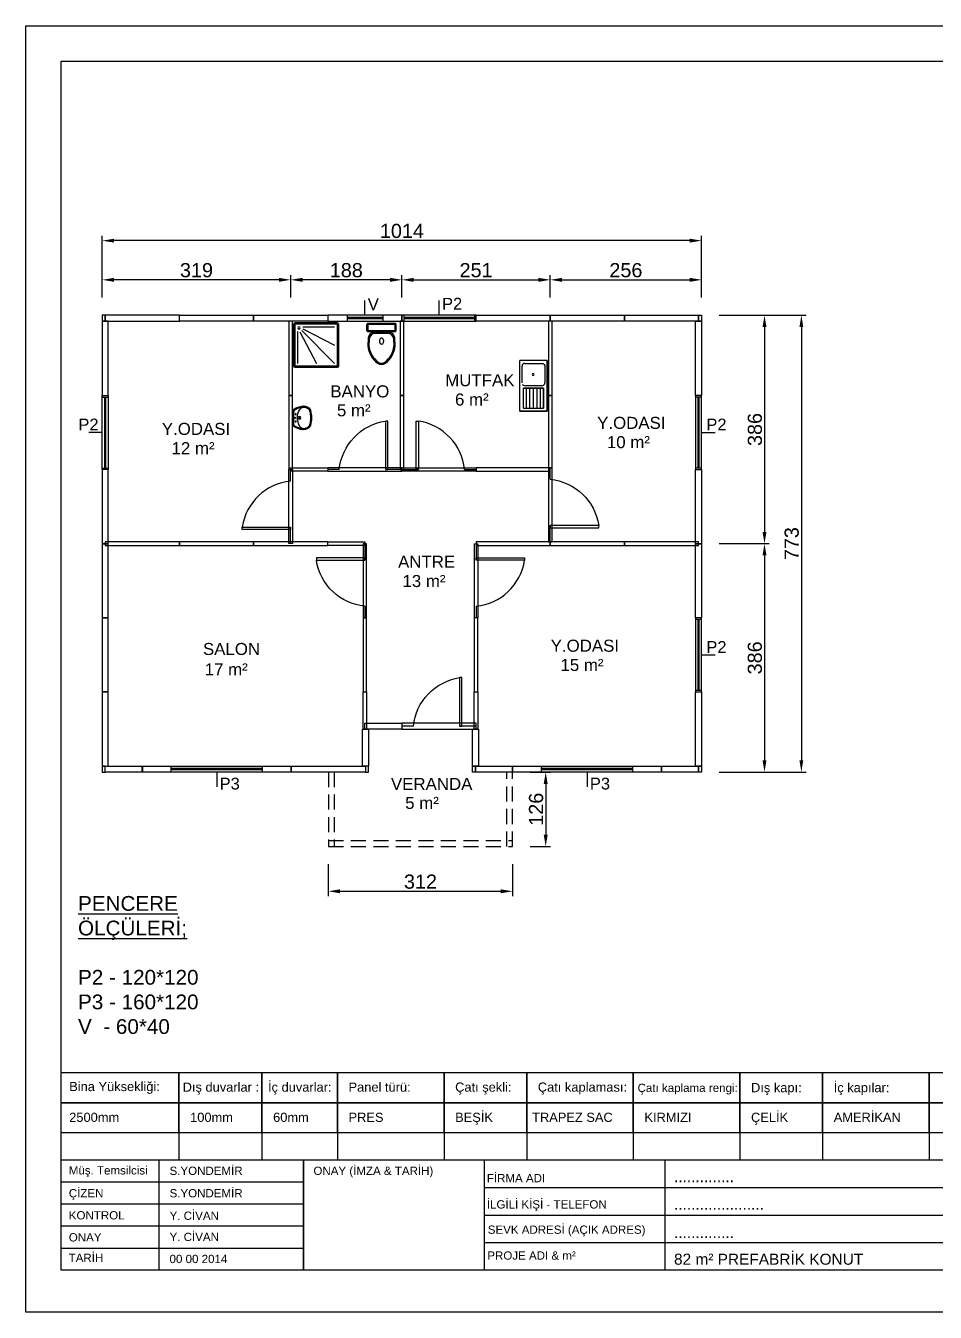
# Model space of a CAD drawing. Header units: millimetres. Extents: x 202729 to 220821, y -210537 to -202962.
# Drawn here: x 202729 to 204268, y -205139 to -202962 of the extents above; entities that cross this region are included whole.
import ezdxf

# ---------------------------------------------------------------- set-up
doc = ezdxf.new("R2010")
doc.units = ezdxf.units.MM
doc.header["$MEASUREMENT"] = 0
doc.linetypes.add('DASHEDX2', pattern=[38.1, 25.4, -12.7])
for name, color, linetype in [('ANTET', 7, 'Continuous'), ('KAPI-PEN', 3, 'Continuous'), ('kapı', 6, 'Continuous'), ('PANO', 11, 'Continuous'), ('TEFRIS', 4, 'Continuous'), ('YAZI', 50, 'Continuous')]:
    doc.layers.add(name, color=color, linetype=linetype)
doc.styles.get("Standard").update_dxf_attribs({"font": 'arial.ttf'})
doc.dimstyles.new('SERCAN', dxfattribs={"dimscale": 20, "dimtxt": 1.2, "dimasz": 1, "dimexe": 0.4, "dimexo": 1.5, "dimgap": 0.2, "dimtad": 1, "dimrnd": 1, "dimzin": 12, "dimdsep": 46, "dimtxsty": 'Standard', "dimcen": 0.8, "dimdle": 0.0005, "dimclrd": 150, "dimclre": 1, "dimclrt": 3, "dimazin": 3, "dimtfac": 1, "dimtmove": 0, "dimatfit": 3, "dimldrblk": 'DOTSMALL', "dimfxl": 0, "dimtolj": 1, "dimtzin": 0, "dimarcsym": 0})

# ---------------------------------------------------------------- blocks, each defined once
blk = doc.blocks.new('110')
blk.add_lwpolyline([(74265.2, -40100.5), (74265.2, -40226), (74275.2, -40226), (74275.2, -40100.5)], close=True)
blk = doc.blocks.new('121')
for points in [[(74270.2, -39714), (74265.2, -39714), (74265.2, -39724), (74270.2, -39724)], [(74270.2, -39724), (74395.7, -39724), (74395.7, -39714), (74270.2, -39714)], [(74270.2, -39724), (74395.7, -39724), (74395.7, -39714), (74270.2, -39714)]]:
    blk.add_lwpolyline(points, close=True)
blk = doc.blocks.new('126')
for p, q in [((75181.7, -39714), (75181.7, -39724)), ((75241.7, -39714), (75241.7, -39724))]:
    blk.add_line(p, q)
blk.add_lwpolyline([(75148.7, -39724), (75274.2, -39724), (75274.2, -39714), (75148.7, -39714)], close=True)
at = {"layer": 'KAPI-PEN'}
for p, q in [((75211.7, -39714), (75211.7, -39688.9)), ((75241.7, -39718), (75181.7, -39718)), ((75241.7, -39720), (75181.7, -39720))]:
    blk.add_line(p, q, dxfattribs=at)
blk.add_text('V', height=20, dxfattribs=at).set_placement((75216.5, -39705.5))
blk = doc.blocks.new('P2 ÜST')
for p, q in [((72771.4, 13237.9), (72771.4, 13227.9)), ((72891.4, 13237.9), (72891.4, 13227.9))]:
    blk.add_line(p, q)
blk.add_lwpolyline([(72768.4, 13227.9), (72893.9, 13227.9), (72893.9, 13237.9), (72768.4, 13237.9)], close=True)
at = {"layer": 'KAPI-PEN'}
for p, q in [((72831.4, 13237.9), (72831.4, 13262.9)), ((72891.4, 13233.9), (72771.4, 13233.9)), ((72891.4, 13231.9), (72771.4, 13231.9))]:
    blk.add_line(p, q, dxfattribs=at)
blk.add_text('P2', height=20, dxfattribs=at).set_placement((72836.2, 13247.4))
blk = doc.blocks.new('P3 ALT')
for p, q in [((73190.1, 13054.2), (73190.1, 13064.2)), ((73344.6, 13054.2), (73344.6, 13064.2))]:
    blk.add_line(p, q)
blk.add_lwpolyline([(73141.1, 13064.2), (73393.1, 13064.2), (73393.1, 13054.2), (73141.1, 13054.2)], close=True)
at = {"layer": 'KAPI-PEN'}
for p, q in [((73344.6, 13060.2), (73190.1, 13060.2)), ((73344.6, 13058.2), (73190.1, 13058.2)), ((73267.1, 13054.2), (73267.1, 13029.1))]:
    blk.add_line(p, q, dxfattribs=at)
blk.add_text('P3', height=20, dxfattribs=at).set_placement((73271.9, 13024.6))
blk = doc.blocks.new('D')
blk.add_lwpolyline([(69161.3, -39614.6), (69286.8, -39614.6), (69286.8, -39608.6), (69161.3, -39608.6)], close=True)
blk = doc.blocks.new('KAPI')
for points in [[(68907.3, -39991.1), (68907.3, -40116.6), (68913.3, -40116.6), (68913.3, -39991.1)], [(68907.3, -39991.1), (68907.3, -40116.6), (68913.3, -40116.6), (68913.3, -39991.1)], [(68913.3, -40116.6), (68913.3, -39991.1), (68907.3, -39991.1), (68907.3, -40116.6)]]:
    blk.add_lwpolyline(points, close=True)
at = {"layer": 'KAPI-PEN'}
for points in [[(68910.3, -39991.1), (68910.3, -40019.1)], [(68910.3, -40097.1), (68910.3, -40116.6)]]:
    blk.add_lwpolyline(points, dxfattribs=at)
blk.add_lwpolyline([(68910.3, -40097.1, -0.341049), (68828.3, -40019.1), (68910.3, -40019.1), (68910.3, -40015.1), (68828.3, -40015.1), (68828.3, -40019.1)], format="xyb", dxfattribs=at)
blk = doc.blocks.new('113')
for points in [[(74265.2, -40728), (74265.2, -40853.5), (74275.2, -40853.5), (74275.2, -40728)], [(74265.2, -40728), (74265.2, -40853.5), (74275.2, -40853.5), (74275.2, -40728)], [(74275.2, -40853.5), (74275.2, -40728), (74265.2, -40728), (74265.2, -40853.5)]]:
    blk.add_lwpolyline(points, close=True)
at = {"layer": 'KAPI-PEN'}
for points in [[(74270.2, -40728), (74270.2, -40756)], [(74270.2, -40834), (74270.2, -40853.5)]]:
    blk.add_lwpolyline(points, dxfattribs=at)
blk.add_lwpolyline([(74270.2, -40834, -0.341049), (74188.2, -40756), (74270.2, -40756), (74270.2, -40752), (74188.2, -40752), (74188.2, -40756)], format="xyb", dxfattribs=at)
blk = doc.blocks.new('P2 SOL')
for p, q in [((72745.5, 13204.6), (72755.5, 13204.6)), ((72745.5, 13084.6), (72755.5, 13084.6))]:
    blk.add_line(p, q)
blk.add_lwpolyline([(72755.5, 13207.6), (72755.5, 13082.1), (72745.5, 13082.1), (72745.5, 13207.6)], close=True)
at = {"layer": 'KAPI-PEN'}
for p, q in [((72749.5, 13084.6), (72749.5, 13204.6)), ((72751.5, 13084.6), (72751.5, 13204.6)), ((72745.5, 13144.9), (72722.4, 13144.9))]:
    blk.add_line(p, q, dxfattribs=at)
blk.add_text('P2', height=20, dxfattribs=at).set_placement((72705, 13148.3))
blk = doc.blocks.new('P2 SAĞ')
for p, q in [((72919.8, 13207.6), (72909.8, 13207.6)), ((72919.8, 13087.6), (72909.8, 13087.6))]:
    blk.add_line(p, q)
blk.add_lwpolyline([(72909.8, 13210.6), (72909.8, 13085.1), (72919.8, 13085.1), (72919.8, 13210.6)], close=True)
at = {"layer": 'KAPI-PEN'}
for p, q in [((72913.8, 13087.6), (72913.8, 13207.6)), ((72915.8, 13087.6), (72915.8, 13207.6)), ((72919.8, 13147.8), (72942.9, 13147.8))]:
    blk.add_line(p, q, dxfattribs=at)
blk.add_text('P2', height=20, dxfattribs=at).set_placement((72927.9, 13151.2))
blk = doc.blocks.new('DUS')
at = {"layer": 'TEFRIS'}
for p, q in [((-1.6, 0.7), (-73.1, 0.7)), ((-75.3, -1.6), (-75.3, -73.1)), ((-73.1, -2.4), (-73.1, -72.3)), ((-2.4, -1.6), (-72.3, -1.6)), ((-14.5, -6.2), (-68.5, -6.2)), ((-14.6, -9.6), (-68.5, -37.7)), ((-12.9, -12.9), (-68.5, -68.5)), ((-9.6, -14.6), (-37.7, -68.5)), ((-6.2, -68.5), (-6.2, -14.5)), ((-1.6, -72.3), (-1.6, -2.4)), ((0.7, -73.1), (0.7, -1.6)), ((-73.1, -75.3), (-1.6, -75.3)), ((-72.3, -73.1), (-2.4, -73.1))]:
    blk.add_line(p, q, dxfattribs=at)
blk.add_circle((-8.2, -8.2), 2.03, dxfattribs=at)
for centre, radius, start, end in [((-73.1, -1.6), 2.28, 90, 180), ((-1.6, -1.6), 2.28, 0, 90), ((-72.3, -2.4), 0.76, 90, 180), ((-2.4, -2.4), 0.76, 360, 90), ((-73.1, -73.1), 2.28, 180, 270), ((-72.3, -72.3), 0.76, 180, 270), ((-2.4, -72.3), 0.76, 270, 0), ((-1.6, -73.1), 2.28, 270, 360)]:
    blk.add_arc(centre, radius, start, end, dxfattribs=at)
blk = doc.blocks.new('KLOZET')
at = {"layer": 'TEFRIS'}
for p, q in [((-15, 12.4), (-13.8, 12.4)), ((-15, -12.4), (-13.8, -12.4))]:
    blk.add_line(p, q, dxfattribs=at)
for points in [[(-67.2, -6.6, 0.199825), (-37.9, -23.2), (-24.4, -22.4, 0.397632), (-15, -12.4), (-15, 12.4, 0.397632), (-24.4, 22.4), (-37.9, 23.2, 0.199825), (-67.2, 6.6, 0.284389)], [(-2, -25.1, 0.414214), (0, -23.1), (0, 23.1, 0.414214), (-2, 25.1), (-11.8, 25.1, 0.414214), (-13.8, 23.1), (-13.8, -23.1, 0.414214), (-11.8, -25.1)], [(-37.8, -21.3), (-26.4, -20.7, 0.398989), (-16.9, -10.7), (-16.9, 10.7, 0.398989), (-26.4, 20.7), (-37.8, 21.3, 0.197715), (-65.7, 5.6, 0.284389), (-65.7, -5.6, 0.197715)]]:
    blk.add_lwpolyline(points, format="xyb", close=True, dxfattribs=at)
blk.add_lwpolyline([(-11.9, -23.2), (-1.9, -23.2), (-1.9, 23.2), (-11.9, 23.2)], close=True, dxfattribs=at)
at = {"layer": 'TEFRIS', "linetype": 'Continuous'}
blk.add_polyline3d([(-35, -0.1, 0), (-34.2, -2.2, 0), (-32, -3.6, 0), (-29.1, -3.9, 0), (-26.5, -3, 0), (-24.9, -1.2, 0), (-24.9, 0.9, 0), (-26.5, 2.7, 0), (-29.1, 3.6, 0), (-32, 3.3, 0), (-34.2, 1.9, 0), (-35, -0.1, 0)], dxfattribs=at)
blk = doc.blocks.new('LAVABO')
at = {"layer": 'TEFRIS'}
for points in [[(13.9, 0, 0.112842), (20.4, 16.5, 0.051406), (20.4, 17.4, 0.218961), (14.4, 28.5, 0.113197), (12.7, 29.3, 0.122001), (-12.7, 29.3, 0.113197), (-14.4, 28.5, 0.218961), (-20.4, 17.4, 0.051406), (-20.4, 16.5, 0.112842), (-13.9, 0)], [(10, 1.2, 0.248162), (13.8, 2.8, 0.097547), (18.6, 16.6, 0.057084), (18.6, 17.5, 0.205938), (13.7, 26.7, 0.12541), (11.8, 27.7, 0.11725), (-11.8, 27.7, 0.12541), (-13.7, 26.7, 0.174088), (-18.3, 19.3, 0.114282), (-18.6, 16.6, 0.097547), (-13.8, 2.8, 0.248162), (-10, 1.2)]]:
    blk.add_lwpolyline(points, format="xyb", close=True, dxfattribs=at)
blk.add_lwpolyline([(-18.3, 19.3, 0.321438), (-13.2, 10.3, 0.098457), (0, 7.1, 0.139763), (13.2, 10.3, 0.277065), (18.3, 19.3)], format="xyb", dxfattribs=at)
for centre, radius in [((-6.2, 4), 0.923), ((0, 10.5), 2.31), ((0, 10.5), 1.42), ((0, 3.2), 1.08), ((6.2, 4), 0.923)]:
    blk.add_circle(centre, radius, dxfattribs=at)
blk = doc.blocks.new('EVVVYE')
at = {"layer": 'TEFRIS'}
for p, q in [((46.7, 28.8, 1.5), (-39.3, 28.8, 1.5)), ((-39.3, 28.8, 1.5), (-39.3, -17.2, 1.5)), ((-33.9, 22.7), (0, 22.7)), ((-33.9, -11), (-33.9, 22.7)), ((0, 22.7), (0, -11)), ((36.9, 25.1), (8.9, 25.1)), ((46.7, 28.8, 1.5), (46.7, -17.2, 1.5)), ((-33.9, 17.8), (0, 17.8)), ((-33.9, 11.9), (0, 11.9)), ((-33.9, 5.9), (0, 5.9)), ((-33.9, 0), (0, 0)), ((41.7, -8.7), (41.7, 20.3)), ((-39.3, -17.2, 1.5), (46.7, -17.2, 1.5)), ((-33.9, -5.9), (0, -5.9)), ((-33.9, -11), (0, -11))]:
    blk.add_line(p, q, dxfattribs=at)
blk.add_circle((22.9, 5.4, -3), 1.49, dxfattribs=at)
for points, invisible_edges in [([(-35.8, 27.3, 1.5), (-39.3, 28.8, 1.5), (46.7, 28.8, 1.5)], 13), ([(-37.8, -13.7, 1.5), (-39.3, -17.2, 1.5), (-39.3, 28.8, 1.5)], 13), ([(8.9, 25.1), (-36.3, 24.7), (7.4, 24.9)], 3), ([(7.4, 24.9), (-36.3, 24.7), (6.1, 24.2)], 3), ([(4.3, -10.2), (-35.2, 25.8), (4.1, -8.7)], 3), ([(4.1, -8.7), (-35.2, 25.8), (4.1, 20.3)], 3), ([(6.1, -12.6), (-35.2, 25.8), (5, -11.5)], 3), ([(5, -11.5), (-35.2, 25.8), (4.3, -10.2)], 3), ([(6.1, 24.2), (-35.2, -14.2), (5, 23.1)], 3), ([(5, 23.1), (-35.2, -14.2), (4.3, 21.8)], 3), ([(4.3, 21.8), (-35.2, -14.2), (4.1, 20.3)], 3), ([(0, -11), (0, 22.7), (-33.9, 22.7)], 12), ([(36.9, 25.1), (82.1, 24.7), (38.4, 24.9)], 3), ([(38.4, 24.9), (82.1, 24.7), (39.7, 24.2)], 3), ([(39.7, -12.6), (81, 25.8), (40.8, -11.5)], 3), ([(39.7, 24.2), (81, -14.2), (40.8, 23.1)], 3), ([(40.8, -11.5), (81, 25.8), (41.5, -10.2)], 3), ([(40.8, 23.1), (81, -14.2), (41.5, 21.8)], 3), ([(41.5, -10.2), (81, 25.8), (41.7, -8.7)], 3), ([(41.5, 21.8), (81, -14.2), (41.7, 20.3)], 3), ([(36.9, -13.5), (-36.2, -13.5), (8.9, -13.5)], 3), ([(36.9, -13.5), (82.1, -13.1), (38.4, -13.2)], 3), ([(38.4, -13.2), (82.1, -13.1), (39.7, -12.6)], 3)]:
    blk.add_3dface(points, dxfattribs=dict(at, invisible_edges=invisible_edges))
blk = doc.blocks.new('*D7412')
at = {"color": 1, "lineweight": -2}
for p, q in [((203366, -203421.8), (203366, -203383.8)), ((203617, -203421.8), (203617, -203383.8))]:
    blk.add_line(p, q, dxfattribs=at)
at = {"color": 150, "lineweight": -2}
blk.add_line((203386, -203391.8), (203597, -203391.8), dxfattribs=at)
at = {"color": 150}
for points in [[(203386, -203388.5), (203386, -203395.2), (203366, -203391.8)], [(203597, -203395.2), (203597, -203388.5), (203617, -203391.8)]]:
    blk.add_solid(points, dxfattribs=at)
at = {"layer": 'Defpoints', "color": 0}
for p in [(203617, -203391.8), (203366, -203451.8), (203617, -203451.8)]:
    blk.add_point(p, dxfattribs=at)
at = {"color": 3, "insert": (203491.5, -203375.6), "char_height": 24, "attachment_point": 5}
blk.add_mtext('\\A1;251', dxfattribs=at)
blk = doc.blocks.new('_DotSmall')
at = {"color": 0, "linetype": 'ByBlock', "const_width": 0.5}
blk.add_lwpolyline([(-0.0625, 0, 1), (0.0625, 0, 1)], format="xyb", close=True, dxfattribs=at)
blk = doc.blocks.new('*D7413')
at = {"color": 1, "lineweight": -2}
for p, q in [((203617, -203421.8), (203617, -203383.8)), ((203873, -203421.8), (203873, -203383.8))]:
    blk.add_line(p, q, dxfattribs=at)
at = {"color": 150, "lineweight": -2}
blk.add_line((203637, -203391.8), (203853, -203391.8), dxfattribs=at)
at = {"color": 150}
for points in [[(203637, -203388.5), (203637, -203395.2), (203617, -203391.8)], [(203853, -203395.2), (203853, -203388.5), (203873, -203391.8)]]:
    blk.add_solid(points, dxfattribs=at)
at = {"layer": 'Defpoints', "color": 0}
for p in [(203873, -203391.8), (203617, -203451.8), (203873, -203451.8)]:
    blk.add_point(p, dxfattribs=at)
at = {"color": 3, "insert": (203745, -203375.6), "char_height": 24, "attachment_point": 5}
blk.add_mtext('\\A1;256', dxfattribs=at)
blk = doc.blocks.new('*D7414')
at = {"color": 1, "lineweight": -2}
for p, q in [((202859, -203391.8), (202859, -203317.5)), ((203873, -203391.8), (203873, -203317.5))]:
    blk.add_line(p, q, dxfattribs=at)
at = {"color": 150, "lineweight": -2}
blk.add_line((203853, -203325.5), (202879, -203325.5), dxfattribs=at)
at = {"color": 150}
for points in [[(202879, -203322.2), (202879, -203328.8), (202859, -203325.5)], [(203853, -203328.8), (203853, -203322.2), (203873, -203325.5)]]:
    blk.add_solid(points, dxfattribs=at)
at = {"layer": 'Defpoints', "color": 0}
for p in [(202859, -203325.5), (202859, -203421.8), (203873, -203421.8)]:
    blk.add_point(p, dxfattribs=at)
at = {"color": 3, "insert": (203366, -203309.2), "char_height": 24, "attachment_point": 5}
blk.add_mtext('\\A1;1014', dxfattribs=at)
blk = doc.blocks.new('*D7415')
at = {"color": 1, "lineweight": -2}
for p, q in [((203903, -203451.8), (203987.5, -203451.8)), ((203903, -203838.3), (203987.5, -203838.3))]:
    blk.add_line(p, q, dxfattribs=at)
at = {"color": 150, "lineweight": -2}
blk.add_line((203979.5, -203471.8), (203979.5, -203818.3), dxfattribs=at)
at = {"color": 150}
for points in [[(203982.9, -203471.8), (203976.2, -203471.8), (203979.5, -203451.8)], [(203976.2, -203818.3), (203982.9, -203818.3), (203979.5, -203838.3)]]:
    blk.add_solid(points, dxfattribs=at)
at = {"layer": 'Defpoints', "color": 0}
for p in [(203873, -203451.8), (203873, -203838.3), (203979.5, -203838.3)]:
    blk.add_point(p, dxfattribs=at)
at = {"color": 3, "insert": (203963.3, -203645.1), "char_height": 24, "attachment_point": 5, "rotation": 90}
blk.add_mtext('\\A1;386', dxfattribs=at)
blk = doc.blocks.new('*D7416')
at = {"color": 1, "lineweight": -2}
for p, q in [((203903, -203838.3), (203987.5, -203838.3)), ((203903, -204224.8), (203987.5, -204224.8))]:
    blk.add_line(p, q, dxfattribs=at)
at = {"color": 150, "lineweight": -2}
blk.add_line((203979.5, -203858.3), (203979.5, -204204.8), dxfattribs=at)
at = {"color": 150}
for points in [[(203982.9, -203858.3), (203976.2, -203858.3), (203979.5, -203838.3)], [(203976.2, -204204.8), (203982.9, -204204.8), (203979.5, -204224.8)]]:
    blk.add_solid(points, dxfattribs=at)
at = {"layer": 'Defpoints', "color": 0}
for p in [(203873, -203838.3), (203873, -204224.8), (203979.5, -204224.8)]:
    blk.add_point(p, dxfattribs=at)
at = {"color": 3, "insert": (203963.3, -204031.6), "char_height": 24, "attachment_point": 5, "rotation": 90}
blk.add_mtext('\\A1;386', dxfattribs=at)
blk = doc.blocks.new('*D7417')
at = {"color": 1, "lineweight": -2}
for p, q in [((203933, -203451.8), (204049.9, -203451.8)), ((203933, -204224.8), (204049.9, -204224.8))]:
    blk.add_line(p, q, dxfattribs=at)
at = {"color": 150, "lineweight": -2}
blk.add_line((204041.9, -203471.8), (204041.9, -204204.8), dxfattribs=at)
at = {"color": 150}
for points in [[(204045.2, -203471.8), (204038.6, -203471.8), (204041.9, -203451.8)], [(204038.6, -204204.8), (204045.2, -204204.8), (204041.9, -204224.8)]]:
    blk.add_solid(points, dxfattribs=at)
at = {"layer": 'Defpoints', "color": 0}
for p in [(203903, -203451.8), (203903, -204224.8), (204041.9, -204224.8)]:
    blk.add_point(p, dxfattribs=at)
at = {"color": 3, "insert": (204025.6, -203838.3), "char_height": 24, "attachment_point": 5, "rotation": 90}
blk.add_mtext('\\A1;773', dxfattribs=at)
blk = doc.blocks.new('*D7418')
at = {"color": 1, "lineweight": -2}
for p, q in [((203583.3, -204224.8), (203617.3, -204224.8)), ((203583.3, -204350.8), (203617.3, -204350.8))]:
    blk.add_line(p, q, dxfattribs=at)
at = {"color": 150, "lineweight": -2}
blk.add_line((203609.3, -204244.8), (203609.3, -204330.8), dxfattribs=at)
at = {"color": 150}
for points in [[(203612.6, -204244.8), (203606, -204244.8), (203609.3, -204224.8)], [(203606, -204330.8), (203612.6, -204330.8), (203609.3, -204350.8)]]:
    blk.add_solid(points, dxfattribs=at)
at = {"layer": 'Defpoints', "color": 0}
for p in [(203553.3, -204224.8), (203553.3, -204350.8), (203609.3, -204350.8)]:
    blk.add_point(p, dxfattribs=at)
at = {"color": 3, "insert": (203593.1, -204287.8), "char_height": 24, "attachment_point": 5, "rotation": 90}
blk.add_mtext('\\A1;126', dxfattribs=at)
blk = doc.blocks.new('*D7419')
at = {"color": 1, "lineweight": -2}
for p, q in [((203241.5, -204380.8), (203241.5, -204434.6)), ((203553.3, -204380.8), (203553.3, -204434.6))]:
    blk.add_line(p, q, dxfattribs=at)
at = {"color": 150, "lineweight": -2}
blk.add_line((203261.5, -204426.6), (203533.3, -204426.6), dxfattribs=at)
at = {"color": 150}
for points in [[(203261.5, -204423.3), (203261.5, -204430), (203241.5, -204426.6)], [(203533.3, -204430), (203533.3, -204423.3), (203553.3, -204426.6)]]:
    blk.add_solid(points, dxfattribs=at)
at = {"layer": 'Defpoints', "color": 0}
for p in [(203241.5, -204350.8), (203553.3, -204350.8), (203553.3, -204426.6)]:
    blk.add_point(p, dxfattribs=at)
at = {"color": 3, "insert": (203397.4, -204410.4), "char_height": 24, "attachment_point": 5}
blk.add_mtext('\\A1;312', dxfattribs=at)
blk = doc.blocks.new('*D7420')
at = {"color": 1, "lineweight": -2}
for p, q in [((203177.8, -203421.8), (203177.8, -203383.8)), ((203366, -203391.8), (203366, -203383.8))]:
    blk.add_line(p, q, dxfattribs=at)
at = {"color": 150, "lineweight": -2}
blk.add_line((203346, -203391.8), (203197.8, -203391.8), dxfattribs=at)
at = {"color": 150}
for points in [[(203197.8, -203388.5), (203197.8, -203395.2), (203177.8, -203391.8)], [(203346, -203395.2), (203346, -203388.5), (203366, -203391.8)]]:
    blk.add_solid(points, dxfattribs=at)
at = {"layer": 'Defpoints', "color": 0}
for p in [(203177.8, -203391.8), (203366, -203421.8), (203177.8, -203451.8)]:
    blk.add_point(p, dxfattribs=at)
at = {"color": 3, "insert": (203271.9, -203375.6), "char_height": 24, "attachment_point": 5}
blk.add_mtext('\\A1;188', dxfattribs=at)
blk = doc.blocks.new('*D7421')
at = {"color": 1, "lineweight": -2}
for p, q in [((202859, -203421.8), (202859, -203383.8)), ((203177.8, -203391.8), (203177.8, -203383.8))]:
    blk.add_line(p, q, dxfattribs=at)
at = {"color": 150, "lineweight": -2}
blk.add_line((203157.8, -203391.8), (202879, -203391.8), dxfattribs=at)
at = {"color": 150}
for points in [[(202879, -203388.5), (202879, -203395.2), (202859, -203391.8)], [(203157.8, -203395.2), (203157.8, -203388.5), (203177.8, -203391.8)]]:
    blk.add_solid(points, dxfattribs=at)
at = {"layer": 'Defpoints', "color": 0}
for p in [(202859, -203391.8), (203177.8, -203421.8), (202859, -203451.8)]:
    blk.add_point(p, dxfattribs=at)
at = {"color": 3, "insert": (203018.4, -203375.6), "char_height": 24, "attachment_point": 5}
blk.add_mtext('\\A1;319', dxfattribs=at)
blk = doc.blocks.new('60 LIK Y.PANO 1')
blk.add_lwpolyline([(20531.2, 3090.9), (20594, 3090.9), (20594, 3084.9), (20531.2, 3084.9)], close=True)
blk = doc.blocks.new('60 LIK Y.PANO 2')
blk.add_lwpolyline([(20521.3, 3065.8), (20527.3, 3065.8), (20527.3, 3003), (20521.3, 3003)], close=True)
blk = doc.blocks.new('100 LÜK Y.PANO')
blk.add_lwpolyline([(19211.7, 4335.9), (19274.5, 4335.9), (19274.5, 4325.9), (19211.7, 4325.9)], close=True)

msp = doc.modelspace()

# ---------------------------------------------------------------- linework, layer by layer
for p, q in [((203240.54, -203709.845, 3), (203240.54, -203715.845, 3)), ((202988.791, -204835.531, 3), (202988.791, -204881.041, 3)), ((203129.209, -204835.531, 3), (203129.209, -204881.041, 3)), ((203256.855, -204835.531, 3), (203256.855, -204881.221, 3)), ((203437.221, -204835.531, 3), (203437.221, -204881.221, 3)), ((203577.138, -204835.531, 3), (203577.138, -204881.221, 3)), ((203757.504, -204835.531, 3), (203757.504, -204881.221, 3)), ((203937.871, -204835.531, 3), (203937.871, -204881.221, 3)), ((204077.788, -204835.531, 3), (204077.788, -204881.221, 3)), ((204258.154, -204835.531, 3), (204258.154, -204881.221, 3))]:
    msp.add_line(p, q)
at = {"elevation": 3}
for points in [[(203614.04, -203587.345), (203614.04, -203709.845), (203620.04, -203709.845), (203620.04, -203587.345)], [(203299.29, -204214.845), (203299.29, -204152.095), (203309.29, -204152.095), (203309.29, -204214.845)], [(203485.54, -204214.845), (203485.54, -204152.095), (203495.54, -204152.095), (203495.54, -204214.845)], [(202864.04, -204214.845), (202859.04, -204214.845), (202859.04, -204224.845), (202864.04, -204224.845)], [(202864.04, -204214.845), (202859.04, -204214.845), (202859.04, -204224.845), (202864.04, -204224.845)], [(203868.04, -204214.845), (203873.04, -204214.845), (203873.04, -204224.845), (203868.04, -204224.845)], [(203868.04, -204214.845), (203873.04, -204214.845), (203873.04, -204224.845), (203868.04, -204224.845)], [(202789.395, -204733.324), (202988.791, -204733.324), (202988.791, -204784.428), (202789.395, -204784.428)], [(202988.791, -204733.324), (203129.209, -204733.324), (203129.209, -204784.428), (202988.791, -204784.428)], [(203129.209, -204733.324), (203256.855, -204733.324), (203256.855, -204784.428), (203129.209, -204784.428)], [(203256.855, -204733.324), (203437.221, -204733.324), (203437.221, -204784.428), (203256.855, -204784.428)], [(203437.221, -204733.324), (203577.138, -204733.324), (203577.138, -204784.428), (203437.221, -204784.428)], [(203577.138, -204733.324), (203757.504, -204733.324), (203757.504, -204784.428), (203577.138, -204784.428)], [(203757.504, -204733.324), (203937.871, -204733.324), (203937.871, -204784.428), (203757.504, -204784.428)], [(203937.871, -204733.324), (204077.788, -204733.324), (204077.788, -204784.428), (203937.871, -204784.428)], [(204077.788, -204733.324), (204258.154, -204733.324), (204258.154, -204784.428), (204077.788, -204784.428)], [(204258.154, -204733.324), (204438.52, -204733.324), (204438.52, -204784.428), (204258.154, -204784.428)], [(202789.395, -204784.428), (202988.791, -204784.428), (202988.791, -204835.531), (202789.395, -204835.531)], [(202988.791, -204784.428), (203129.209, -204784.428), (203129.209, -204835.531), (202988.791, -204835.531)], [(203129.209, -204784.428), (203256.855, -204784.428), (203256.855, -204835.531), (203129.209, -204835.531)], [(203256.855, -204784.428), (203437.221, -204784.428), (203437.221, -204835.531), (203256.855, -204835.531)], [(203437.221, -204784.428), (203577.138, -204784.428), (203577.138, -204835.531), (203437.221, -204835.531)], [(203577.138, -204784.428), (203757.504, -204784.428), (203757.504, -204835.531), (203577.138, -204835.531)], [(203757.504, -204784.428), (203937.871, -204784.428), (203937.871, -204835.531), (203757.504, -204835.531)], [(203937.871, -204784.428), (204077.788, -204784.428), (204077.788, -204835.531), (203937.871, -204835.531)], [(204077.788, -204784.428), (204258.154, -204784.428), (204258.154, -204835.531), (204077.788, -204835.531)], [(204258.154, -204784.428), (204438.52, -204784.428), (204438.52, -204835.531), (204258.154, -204835.531)]]:
    msp.add_lwpolyline(points, close=True, dxfattribs=at)
at = {"layer": 'ANTET'}
for p, q in [((202789.395, -205067.665, 3), (202789.395, -204881.041, 3)), ((203199.722, -205067.665, 3), (203199.722, -204881.221, 3)), ((203199.722, -204881.221, 3), (205748.884, -204881.221, 3)), ((203505.596, -205067.665, 3), (203505.596, -204881.221, 3)), ((203811.469, -205067.665, 3), (203811.469, -204881.221, 3)), ((203505.596, -204927.877, 3), (204867.214, -204927.877, 3)), ((203505.596, -204974.533, 3), (204867.214, -204974.533, 3)), ((203505.596, -205021.189, 3), (204867.214, -205021.189, 3))]:
    msp.add_line(p, q, dxfattribs=at)
at = {"layer": 'ANTET', "elevation": 3}
for points in [[(202729.491, -202961.79), (205808.787, -202961.79), (205808.787, -205139.07), (202729.491, -205139.07)], [(202789.395, -203021.693), (205748.884, -203021.693), (205748.884, -205067.665), (202789.395, -205067.665)]]:
    msp.add_lwpolyline(points, close=True, dxfattribs=at)
for points in [[(202789.395, -204881.041), (203199.722, -204881.041), (203199.722, -205067.665)], [(202789.395, -204918.365), (203199.722, -204918.365)], [(202789.395, -204955.69), (203199.722, -204955.69)], [(202789.395, -204993.015), (203199.722, -204993.015)], [(202789.395, -205030.34), (203199.722, -205030.34)]]:
    msp.add_lwpolyline(points, dxfattribs=at)
at = {"layer": 'kapı', "color": 0, "linetype": 'DASHEDX2'}
for p, q in [((203241.54, -204224.845, 3), (203241.54, -204350.845, 3)), ((203251.54, -204224.845, 3), (203251.54, -204350.845, 3)), ((203543.29, -204350.845, 3), (203543.29, -204224.845, 3)), ((203553.29, -204350.845, 3), (203553.29, -204224.845, 3)), ((203241.54, -204340.845, 3), (203553.29, -204340.845, 3)), ((203241.54, -204350.845, 3), (203553.29, -204350.845, 3))]:
    msp.add_line(p, q, dxfattribs=at)
at = {"layer": 'kapı', "color": 0, "elevation": 3}
for points in [[(203309.29, -204214.845), (203304.29, -204214.845), (203304.29, -204224.845), (203309.29, -204224.845)], [(203485.54, -204214.845), (203490.54, -204214.845), (203490.54, -204224.845), (203485.54, -204224.845)]]:
    msp.add_lwpolyline(points, close=True, dxfattribs=at)
at = {"layer": 'PANO', "color": 0, "linetype": 'ByBlock'}
for p, q in [((202954.869, -204881.041, 3), (202954.869, -204918.365, 3)), ((202954.869, -204918.365, 3), (202954.869, -204955.69, 3)), ((202954.869, -204955.69, 3), (202954.869, -204993.015, 3)), ((202954.869, -204993.015, 3), (202954.869, -205030.34, 3)), ((202954.869, -205030.34, 3), (202954.869, -205067.665, 3))]:
    msp.add_line(p, q, dxfattribs=at)

# ---------------------------------------------------------------- block references
for name, p in [('126', (128091.808, -163737.843, 3)), ('121', (128593.808, -163737.843, 3)), ('60 LIK Y.PANO 1', (182646.561, -206800.717, 3)), ('D', (134330.208, -164101.27, 3)), ('D', (133702.708, -164226.77, 3)), ('D', (133828.208, -164226.77, 3)), ('D', (133953.708, -164226.77, 3)), ('60 LIK Y.PANO 1', (182709.311, -206926.217, 3)), ('D', (134330.208, -164226.77, 3)), ('D', (134455.708, -164226.77, 3)), ('D', (134581.208, -164226.77, 3)), ('KAPI', (134392.958, -163847.27, 3)), ('60 LIK Y.PANO 2', (182778.994, -207155.122, 3)), ('60 LIK Y.PANO 2', (182967.244, -207155.122, 3)), ('100 LÜK Y.PANO', (184091.553, -208478.025, 3)), ('100 LÜK Y.PANO', (183652.303, -208550.775, 3)), ('100 LÜK Y.PANO', (184278.803, -208550.775, 3)), ('100 LÜK Y.PANO', (184593.553, -208550.775, 3))]:
    msp.add_blockref(name, p)
for name, p, rotation in [('110', (277134.272, -243687.846, 3), 180), ('D', (242789.365, -134300.513, 3), 270), ('D', (242977.615, -134300.513, 3), 270), ('D', (243228.615, -134300.513, 3), 270), ('D', (242789.365, -134426.013, 3), 270), ('D', (242977.615, -134426.013, 3), 270), ('KAPI', (243357.115, -134802.513, 3), 270), ('110', (277134.272, -243938.846, 3), 180), ('KAPI', (272527.372, -243826.42, 3), 180), ('110', (277134.272, -244064.346, 3), 180), ('110', (277134.272, -244189.846, 3), 180), ('D', (242914.865, -134802.513, 3), 270), ('D', (243103.115, -134802.513, 3), 270), ('113', (244219.541, -129876.863, 3), 270), ('110', (277134.272, -244315.346, 3), 180)]:
    msp.add_blockref(name, p, dxfattribs=dict(rotation=rotation))
at = {"xscale": -1}
for name, p, rotation in [('110', (162889.039, -129186.613, 3), 89.99999999999993), ('110', (163014.539, -129186.613, 3), 89.99999999999993), ('110', (163391.039, -129186.613, 3), 89.99999999999993), ('110', (163516.539, -129186.613, 3), 89.99999999999993), ('110', (129597.808, -243687.846, 3), 180), ('KAPI', (163374.965, -134802.513, 3), 89.99999999999993), ('KAPI', (134267.458, -243829.42, 3), 180), ('110', (129597.808, -243938.846, 3), 180), ('110', (129597.808, -244064.346, 3), 180), ('110', (129597.808, -244315.346, 3), 180), ('110', (163078.289, -129949.613, 3), 89.99999999999993)]:
    msp.add_blockref(name, p, dxfattribs=dict(at, rotation=rotation))
for name, p in [('121', (278138.272, -163737.843, 3)), ('KAPI', (272401.872, -163847.27, 3))]:
    msp.add_blockref(name, p, dxfattribs=at)
at = {"layer": 'kapı', "color": 0}
for name, p in [('P2 ÜST', (130597.647, -216689.699, 3)), ('P2 SOL', (130113.577, -216794.971, 3)), ('P2 SAĞ', (130953.251, -216797.907, 3)), ('P2 SAĞ', (130953.251, -217174.407, 3)), ('P3 ALT', (129785.646, -217279.001, 3)), ('P3 ALT', (130412.146, -217279.001, 3))]:
    msp.add_blockref(name, p, dxfattribs=at)
at = {"layer": 'TEFRIS', "xscale": -1}
msp.add_blockref('DUS', (203183.59, -203464.948, 3), dxfattribs=at)
at = {"layer": 'TEFRIS', "rotation": 90}
msp.add_blockref('KLOZET', (203331.45, -203465.73, 3), dxfattribs=at)
at = {"layer": 'TEFRIS', "lineweight": 0, "xscale": -1, "rotation": 270}
msp.add_blockref('EVVVYE', (203582.716, -203575.056, 3), dxfattribs=at)
at = {"layer": 'TEFRIS', "xscale": -1, "rotation": 270}
msp.add_blockref('LAVABO', (203182.183, -203625.423, 3), dxfattribs=at)

# ---------------------------------------------------------------- texts
for s, p in [('MUTFAK', (203439.343, -203571.887, 3)), ('BANYO', (203244.932, -203590.748, 3)), ('6 m²', (203455.827, -203604.505, 3)), ('5 m²', (203256.041, -203622.805, 3)), ('Y.ODASI', (202959.731, -203654.268, 3)), ('Y.ODASI', (203696.378, -203644.072, 3)), ('10 m²', (203712.862, -203676.69, 3)), ('12 m²', (202976.215, -203686.885, 3)), ('ANTRE', (203359.548, -203879.149, 3)), ('13 m²', (203366.939, -203911.766, 3)), ('SALON', (203029.385, -204026.74, 3)), ('Y.ODASI', (203617.78, -204021.184, 3)), ('17 m²', (203032.317, -204061.364, 3)), ('15 m²', (203634.265, -204053.802, 3)), ('VERANDA', (203347.487, -204255.134, 3)), ('5 m²', (203371.541, -204287.247, 3))]:
    msp.add_text(s, height=20.4019).set_placement(p)
at = {"insert": (202818.01, -204434.646, 3), "char_height": 25, "attachment_point": 1}
msp.add_mtext_dynamic_manual_height_columns('{\\LPENCERE ÖLÇÜLERİ;}\\P\\PP2 - 120*120\\PP3 - 160*120\\PV  - 60*40', width=318.49724, gutter_width=12.5, heights=[255.588], dxfattribs=at)
at = {"layer": 'ANTET'}
for s, height, p in [('Müş. Temsilcisi', 13.97429, (202802.37, -204905.876, 3)), ('FİRMA ADI', 13.9743, (203509.701, -204919.04, 3)), ('ÇİZEN', 13.9743, (202802.37, -204944.632, 3)), ('İLGİLİ KİŞİ - TELEFON', 13.97429, (203509.701, -204963.469, 3)), ('KONTROL ', 13.9743, (202802.37, -204981.956, 3)), ('SEVK ADRESİ (AÇIK ADRES) ', 13.97429, (203511.311, -205006.252, 3)), ('ONAY', 13.9743, (202802.37, -205019.25, 3)), ('TARİH', 13.9743, (202802.125, -205053.96, 3)), ('PROJE ADI & m² ', 13.97429, (203510.52, -205050.038, 3))]:
    e = msp.add_text(s, height=height, dxfattribs=at)
    e.set_placement(p)
    e.dxf.unprotected_set("ltscale", 0)
at = {"layer": 'YAZI'}
for s, height, p in [('Bina Yüksekliği:', 15.552, (202803.094, -204764.786, 3)), ('Dış duvarlar : ', 15.552, (202995.04, -204765.796, 3)), ('İç duvarlar:', 15.552, (203139.429, -204765.796, 3)), ('Panel türü: ', 15.552, (203275.705, -204765.796, 3)), ('Çatı şekli:', 15.552, (203456.071, -204765.796, 3)), ('Çatı kaplaması: ', 15.552, (203595.988, -204765.796, 3)), ('Dış kapı:', 15.552, (203956.721, -204766.647, 3)), ('İç kapılar: ', 15.552, (204096.638, -204766.647, 3)), ('Çatı kaplama rengi: ', 13.9968, (203764.759, -204766.263, 3)), ('2500mm', 15.552, (202803.094, -204816.899, 3)), ('100mm', 15.552, (203007.642, -204816.899, 3)), ('60mm', 15.552, (203148.059, -204816.899, 3)), ('PRES', 15.552, (203275.705, -204816.899, 3)), ('BEŞİK', 15.552, (203456.071, -204816.899, 3)), ('TRAPEZ SAC', 15.552, (203586.32, -204816.899, 3)), ('KIRMIZI', 15.552, (203776.354, -204816.899, 3)), ('ÇELİK', 15.552, (203956.721, -204816.899, 3)), ('AMERİKAN', 15.552, (204096.638, -204816.899, 3)), ('S.YONDEMİR', 13.9743, (202972.862, -204906.624, 3)), ('ONAY (İMZA & TARİH)', 13.97429, (203216.304, -204906.624, 3)), ('..............', 18.6624, (203826.429, -204918.932, 3)), ('S.YONDEMİR', 13.9743, (202972.862, -204944.632, 3)), ('Y. CİVAN', 13.9743, (202972.862, -204982.656, 3)), ('.....................', 18.6624, (203826.429, -204965.426, 3)), ('Y. CİVAN', 13.9743, (202972.862, -205018.487, 3)), ('..............', 18.6624, (203826.429, -205013.258, 3)), ('00 00 2014', 13.9743, (202972.862, -205055.812, 3)), ('82 m² PREFABRİK KONUT', 18.6624, (203826.429, -205058.594, 3))]:
    e = msp.add_text(s, height=height, dxfattribs=at)
    e.set_placement(p)
    e.dxf.unprotected_set("ltscale", 0)

# ---------------------------------------------------------------- dimensions: what is measured, and where the dimension line sits
for base, p1, p2, picture, middle in [((202859.04, -203325.5, 3), (203873.04, -203421.845, 3), (202859.04, -203421.845, 3), '*D7414', (203366.04, -203309.248, 3)), ((202859.04, -203391.828, 3), (203177.79, -203421.845, 3), (202859.04, -203451.845, 3), '*D7421', (203018.415, -203375.576, 3)), ((203177.79, -203391.828, 3), (203366.04, -203421.845, 3), (203177.79, -203451.845, 3), '*D7420', (203271.915, -203375.576, 3)), ((203553.29, -204426.646, 3), (203241.54, -204350.845, 3), (203553.29, -204350.845, 3), '*D7419', (203397.415, -204410.394, 3))]:
    dim = msp.add_linear_dim(base=base, p1=p1, p2=p2, dimstyle='SERCAN')
    dim.commit()
    dim.dimension.update_dxf_attribs({"geometry": picture, "text_midpoint": middle})
for base, p1, p2, picture, middle in [((203617.04, -203391.828, 3), (203366.04, -203451.845, 3), (203617.04, -203451.845, 3), '*D7412', (203491.54, -203375.576, 3)), ((203873.04, -203391.828, 3), (203617.04, -203451.845, 3), (203873.04, -203451.845, 3), '*D7413', (203745.04, -203375.576, 3))]:
    dim = msp.add_linear_dim(base=base, p1=p1, p2=p2, dimstyle='SERCAN', override={"dimtmove": 1})
    dim.commit()
    dim.dimension.update_dxf_attribs({"geometry": picture, "text_midpoint": middle})
for base, p1, p2, picture, middle in [((203979.523, -203838.345, 3), (203873.04, -203451.845, 3), (203873.04, -203838.345, 3), '*D7415', (203963.271, -203645.095, 3)), ((204041.898, -204224.845, 3), (203903.04, -203451.845, 3), (203903.04, -204224.845, 3), '*D7417', (204025.646, -203838.345, 3)), ((203609.314, -204350.845, 3), (203553.29, -204224.845, 3), (203553.29, -204350.845, 3), '*D7418', (203593.062, -204287.845, 3))]:
    dim = msp.add_linear_dim(base=base, p1=p1, p2=p2, angle=90, dimstyle='SERCAN')
    dim.commit()
    dim.dimension.update_dxf_attribs({"geometry": picture, "text_midpoint": middle})
dim = msp.add_linear_dim(base=(203979.523, -204224.845, 3), p1=(203873.04, -203838.345, 3), p2=(203873.04, -204224.845, 3), angle=90, dimstyle='SERCAN', override={"dimtmove": 1})
dim.commit()
dim.dimension.update_dxf_attribs({"geometry": '*D7416', "text_midpoint": (203963.271, -204031.595, 3)})

doc.saveas('drawing.dxf')
